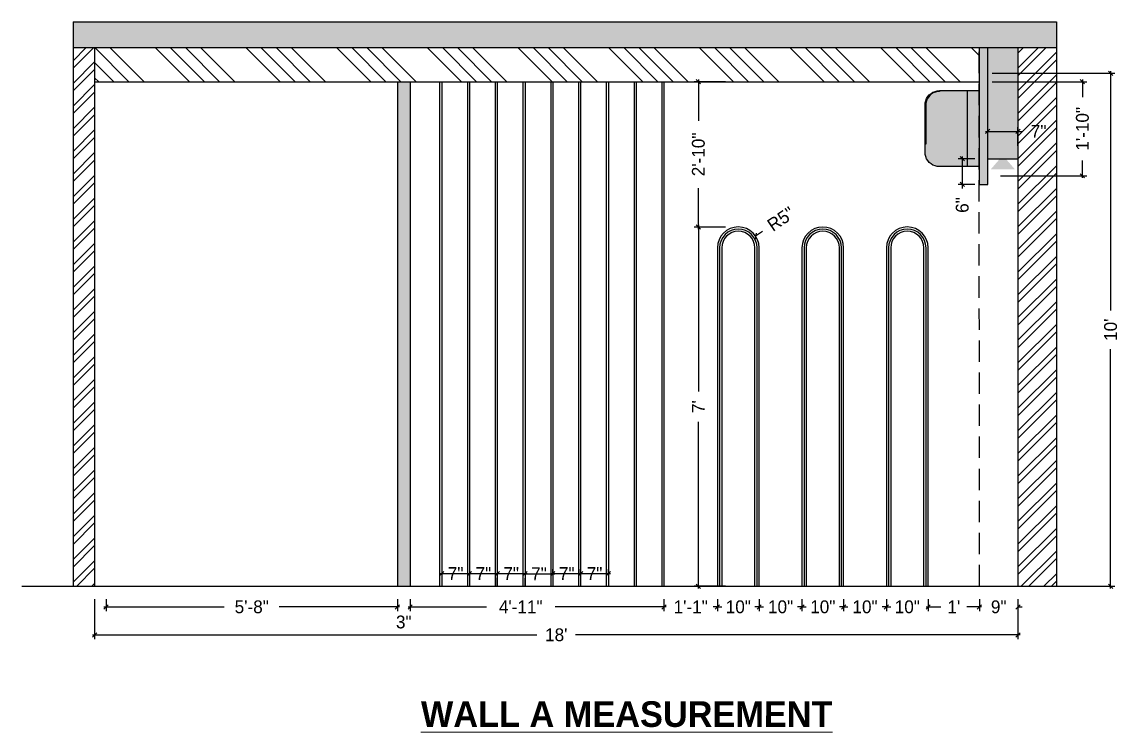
# Model space of a CAD drawing. Header units: inches. Extents: x 12792 to 19925, y -3298 to -817.
# Drawn here: x 16388.2 to 16644.9, y -1941.6 to -1775.5 of the extents above; entities that cross this region are included whole.
import ezdxf

# ---------------------------------------------------------------- set-up
doc = ezdxf.new("R2010")
doc.units = ezdxf.units.IN
doc.header["$MEASUREMENT"] = 0
doc.linetypes.add('DASHED', pattern=[0.75, 0.5, -0.25])
for name, color, linetype in [('.', 30, 'Continuous'), ('Edges', 7, 'Continuous'), ('IEL-HATCH-002', 7, 'Continuous')]:
    doc.layers.add(name, color=color, linetype=linetype)
doc.styles.add('HEMI', font='stylu.ttf')
doc.dimstyles.new('SMALL', dxfattribs={"dimtxt": 3, "dimasz": 1, "dimexe": 1, "dimexo": 3, "dimgap": 2, "dimtad": 0, "dimdec": 0, "dimzin": 0, "dimdsep": 46, "dimlunit": 4, "dimtxsty": 'HEMI', "dimblk": 'OBLIQUE', "dimcen": 0, "dimdle": 0.5, "dimclrd": 5, "dimclre": 5, "dimclrt": 5, "dimadec": 0, "dimazin": 0, "dimtfac": 1, "dimtdec": 0, "dimtofl": 0, "dimtmove": 0, "dimatfit": 3, "dimfxl": 6, "dimtolj": 1, "dimtzin": 0, "dimlwd": -1, "dimlwe": -1, "dimarcsym": 1})

# ---------------------------------------------------------------- blocks, each defined once
blk = doc.blocks.new('WERG')
at = {"layer": 'IEL-HATCH-002', "transparency": 33554687}
h = blk.add_hatch(color=256, dxfattribs=at)
h.dxf.hatch_style = 1
h.set_gradient(color1=(147, 149, 152), name='CYLINDER')
h.paths.add_polyline_path([(16448.54, -1791.58), (16438.72, -1791.58), (16438.72, -1791.84), (16437.94, -1791.91), (16437.19, -1792.09), (16436.47, -1792.38), (16435.8, -1792.79), (16435.21, -1793.3), (16434.71, -1793.89), (16434.3, -1794.55), (16434.01, -1795.27), (16433.82, -1796.02), (16433.76, -1796.8), (16433.76, -1810.72), (16433.5, -1810.72), (16433.5, -1813.57), (16433.57, -1814.39), (16433.76, -1815.18), (16434.07, -1815.94), (16434.5, -1816.63), (16435.03, -1817.26), (16435.65, -1817.79), (16436.35, -1818.22), (16437.11, -1818.53), (16437.9, -1818.72), (16438.72, -1818.78), (16448.54, -1818.78)])
h.paths.add_polyline_path([(16448.54, -1818.78), (16452.88, -1818.78), (16452.88, -1791.58), (16448.54, -1791.58)])
at = {"layer": 'Edges'}
for points in [[(16438.72, -1791.58), (16438.72, -1791.84), (16437.94, -1791.91), (16437.19, -1792.09), (16436.47, -1792.38), (16435.8, -1792.79), (16435.21, -1793.3), (16434.71, -1793.89), (16434.3, -1794.55), (16434.01, -1795.27), (16433.82, -1796.02), (16433.76, -1796.8), (16433.76, -1810.72), (16433.5, -1810.72)], [(16448.54, -1791.58), (16448.54, -1818.78), (16438.72, -1818.78), (16437.9, -1818.72), (16437.11, -1818.53), (16436.35, -1818.22), (16435.65, -1817.79), (16435.03, -1817.26), (16434.5, -1816.63), (16434.07, -1815.94), (16433.76, -1815.18), (16433.57, -1814.39), (16433.5, -1813.57), (16433.5, -1810.72), (16433.5, -1796.8), (16433.57, -1795.98), (16433.76, -1795.19), (16434.07, -1794.43)], [(16434.07, -1794.43), (16434.5, -1793.73), (16435.03, -1793.11), (16435.65, -1792.58), (16436.35, -1792.15), (16437.11, -1791.84), (16437.9, -1791.65), (16438.72, -1791.58), (16448.54, -1791.58), (16452.88, -1791.58), (16452.88, -1818.78), (16448.54, -1818.78)]]:
    blk.add_lwpolyline(points, dxfattribs=at)
blk = doc.blocks.new('_Oblique')
at = {"color": 0, "linetype": 'ByBlock', "lineweight": -2}
blk.add_line((-0.5, -0.5), (0.5, 0.5), dxfattribs=at)
blk = doc.blocks.new('*D230')
at = {"color": 5, "transparency": 16777216}
for p, q in [((16407.92, -1910.5), (16407.92, -1913.33)), ((16476.05, -1910.5), (16476.05, -1913.33)), ((16407.42, -1912.33), (16435.56, -1912.33)), ((16476.55, -1912.33), (16448.42, -1912.33))]:
    blk.add_line(p, q, dxfattribs=at)
at = {"layer": 'Defpoints', "color": 0, "transparency": 16777216}
for p in [(16407.92, -1907.5), (16476.05, -1907.5), (16476.05, -1912.33)]:
    blk.add_point(p, dxfattribs=at)
at = {"color": 5, "transparency": 16777216, "rotation": 180}
blk.add_blockref('_Oblique', (16407.92, -1912.33), dxfattribs=at)
at = {"color": 5, "transparency": 16777216}
blk.add_blockref('_Oblique', (16476.05, -1912.33), dxfattribs=at)
at = {"color": 5, "transparency": 16777216, "insert": (16441.99, -1912.33), "char_height": 3, "attachment_point": 5, "style": 'HEMI'}
blk.add_mtext('\\A1;5\'-8"', dxfattribs=at)
blk = doc.blocks.new('*D231')
at = {"color": 5, "transparency": 16777216}
for p, q in [((16476.05, -1910.5), (16476.05, -1913.33)), ((16479.05, -1910.5), (16479.05, -1913.33)), ((16476.05, -1912.33), (16475.05, -1912.33)), ((16479.05, -1912.33), (16480.05, -1912.33))]:
    blk.add_line(p, q, dxfattribs=at)
at = {"layer": 'Defpoints', "color": 0, "transparency": 16777216}
for p in [(16476.05, -1907.5), (16479.05, -1907.5), (16479.05, -1912.33)]:
    blk.add_point(p, dxfattribs=at)
at = {"color": 5, "transparency": 16777216}
blk.add_blockref('_Oblique', (16476.05, -1912.33), dxfattribs=at)
at = {"color": 5, "transparency": 16777216, "rotation": 180}
blk.add_blockref('_Oblique', (16479.05, -1912.33), dxfattribs=at)
at = {"color": 5, "transparency": 16777216, "insert": (16477.55, -1915.88), "char_height": 3, "attachment_point": 5, "style": 'HEMI'}
blk.add_mtext('\\A1;3"', dxfattribs=at)
blk = doc.blocks.new('*D232')
at = {"color": 5, "transparency": 16777216}
for p, q in [((16479.05, -1910.5), (16479.05, -1913.33)), ((16538.43, -1910.5), (16538.43, -1913.33)), ((16478.55, -1912.33), (16496.89, -1912.33)), ((16538.93, -1912.33), (16512.95, -1912.33))]:
    blk.add_line(p, q, dxfattribs=at)
at = {"layer": 'Defpoints', "color": 0, "transparency": 16777216}
for p in [(16479.05, -1907.5), (16538.43, -1907.5), (16538.43, -1912.33)]:
    blk.add_point(p, dxfattribs=at)
at = {"color": 5, "transparency": 16777216, "rotation": 180}
blk.add_blockref('_Oblique', (16479.05, -1912.33), dxfattribs=at)
at = {"color": 5, "transparency": 16777216}
blk.add_blockref('_Oblique', (16538.43, -1912.33), dxfattribs=at)
at = {"color": 5, "transparency": 16777216, "insert": (16504.92, -1912.33), "char_height": 3, "attachment_point": 5, "style": 'HEMI'}
blk.add_mtext('\\A1;4\'-11"', dxfattribs=at)
blk = doc.blocks.new('*D233')
at = {"color": 5, "transparency": 16777216}
for p, q in [((16486.43, -1902.71), (16486.43, -1905.54)), ((16492.93, -1902.71), (16492.93, -1905.54)), ((16485.93, -1904.54), (16493.43, -1904.54))]:
    blk.add_line(p, q, dxfattribs=at)
at = {"layer": 'Defpoints', "color": 0, "transparency": 16777216}
for p in [(16486.43, -1899.71), (16492.93, -1899.71), (16492.93, -1904.54)]:
    blk.add_point(p, dxfattribs=at)
at = {"color": 5, "transparency": 16777216, "rotation": 180}
blk.add_blockref('_Oblique', (16486.43, -1904.54), dxfattribs=at)
at = {"color": 5, "transparency": 16777216}
blk.add_blockref('_Oblique', (16492.93, -1904.54), dxfattribs=at)
at = {"color": 5, "transparency": 16777216, "insert": (16489.68, -1904.54), "char_height": 3, "attachment_point": 5, "style": 'HEMI'}
blk.add_mtext('\\A1;7"', dxfattribs=at)
blk = doc.blocks.new('*D234')
at = {"color": 5, "transparency": 16777216}
for p, q in [((16492.93, -1902.71), (16492.93, -1905.54)), ((16499.43, -1902.71), (16499.43, -1905.54)), ((16492.43, -1904.54), (16499.93, -1904.54))]:
    blk.add_line(p, q, dxfattribs=at)
at = {"layer": 'Defpoints', "color": 0, "transparency": 16777216}
for p in [(16492.93, -1899.71), (16499.43, -1899.71), (16499.43, -1904.54)]:
    blk.add_point(p, dxfattribs=at)
at = {"color": 5, "transparency": 16777216, "rotation": 180}
blk.add_blockref('_Oblique', (16492.93, -1904.54), dxfattribs=at)
at = {"color": 5, "transparency": 16777216}
blk.add_blockref('_Oblique', (16499.43, -1904.54), dxfattribs=at)
at = {"color": 5, "transparency": 16777216, "insert": (16496.18, -1904.54), "char_height": 3, "attachment_point": 5, "style": 'HEMI'}
blk.add_mtext('\\A1;7"', dxfattribs=at)
blk = doc.blocks.new('*D235')
at = {"color": 5, "transparency": 16777216}
for p, q in [((16538.43, -1910.5), (16538.43, -1913.33)), ((16550.93, -1910.5), (16550.93, -1913.33)), ((16538.43, -1912.33), (16537.43, -1912.33)), ((16550.93, -1912.33), (16551.93, -1912.33))]:
    blk.add_line(p, q, dxfattribs=at)
at = {"layer": 'Defpoints', "color": 0, "transparency": 16777216}
for p in [(16538.43, -1907.5), (16550.93, -1907.5), (16550.93, -1912.33)]:
    blk.add_point(p, dxfattribs=at)
at = {"color": 5, "transparency": 16777216}
blk.add_blockref('_Oblique', (16538.43, -1912.33), dxfattribs=at)
at = {"color": 5, "transparency": 16777216, "rotation": 180}
blk.add_blockref('_Oblique', (16550.93, -1912.33), dxfattribs=at)
at = {"color": 5, "transparency": 16777216, "insert": (16544.68, -1912.33), "char_height": 3, "attachment_point": 5, "style": 'HEMI'}
blk.add_mtext('\\A1;1\'-1"', dxfattribs=at)
blk = doc.blocks.new('*D236')
at = {"color": 5, "transparency": 16777216}
for p, q in [((16550.93, -1910.5), (16550.93, -1913.33)), ((16560.7, -1910.5), (16560.7, -1913.33)), ((16550.93, -1912.33), (16549.93, -1912.33)), ((16560.7, -1912.33), (16561.7, -1912.33))]:
    blk.add_line(p, q, dxfattribs=at)
at = {"layer": 'Defpoints', "color": 0, "transparency": 16777216}
for p in [(16550.93, -1907.5), (16560.7, -1907.5), (16560.7, -1912.33)]:
    blk.add_point(p, dxfattribs=at)
at = {"color": 5, "transparency": 16777216}
blk.add_blockref('_Oblique', (16550.93, -1912.33), dxfattribs=at)
at = {"color": 5, "transparency": 16777216, "rotation": 180}
blk.add_blockref('_Oblique', (16560.7, -1912.33), dxfattribs=at)
at = {"color": 5, "transparency": 16777216, "insert": (16555.82, -1912.33), "char_height": 3, "attachment_point": 5, "style": 'HEMI'}
blk.add_mtext('\\A1;10"', dxfattribs=at)
blk = doc.blocks.new('*D237')
at = {"color": 5, "transparency": 16777216}
for p, q in [((16560.7, -1910.5), (16560.7, -1913.33)), ((16570.7, -1910.5), (16570.7, -1913.33)), ((16560.7, -1912.33), (16559.7, -1912.33)), ((16570.7, -1912.33), (16571.7, -1912.33))]:
    blk.add_line(p, q, dxfattribs=at)
at = {"layer": 'Defpoints', "color": 0, "transparency": 16777216}
for p in [(16560.7, -1907.5), (16570.7, -1907.5), (16570.7, -1912.33)]:
    blk.add_point(p, dxfattribs=at)
at = {"color": 5, "transparency": 16777216}
blk.add_blockref('_Oblique', (16560.7, -1912.33), dxfattribs=at)
at = {"color": 5, "transparency": 16777216, "rotation": 180}
blk.add_blockref('_Oblique', (16570.7, -1912.33), dxfattribs=at)
at = {"color": 5, "transparency": 16777216, "insert": (16565.7, -1912.33), "char_height": 3, "attachment_point": 5, "style": 'HEMI'}
blk.add_mtext('\\A1;10"', dxfattribs=at)
blk = doc.blocks.new('*D238')
at = {"color": 5, "transparency": 16777216}
for p, q in [((16570.7, -1910.5), (16570.7, -1913.33)), ((16580.46, -1910.5), (16580.46, -1913.33)), ((16570.7, -1912.33), (16569.7, -1912.33)), ((16580.46, -1912.33), (16581.46, -1912.33))]:
    blk.add_line(p, q, dxfattribs=at)
at = {"layer": 'Defpoints', "color": 0, "transparency": 16777216}
for p in [(16570.7, -1907.5), (16580.46, -1907.5), (16580.46, -1912.33)]:
    blk.add_point(p, dxfattribs=at)
at = {"color": 5, "transparency": 16777216}
blk.add_blockref('_Oblique', (16570.7, -1912.33), dxfattribs=at)
at = {"color": 5, "transparency": 16777216, "rotation": 180}
blk.add_blockref('_Oblique', (16580.46, -1912.33), dxfattribs=at)
at = {"color": 5, "transparency": 16777216, "insert": (16575.58, -1912.33), "char_height": 3, "attachment_point": 5, "style": 'HEMI'}
blk.add_mtext('\\A1;10"', dxfattribs=at)
blk = doc.blocks.new('*D239')
at = {"color": 5, "transparency": 16777216}
for p, q in [((16580.46, -1910.5), (16580.46, -1913.33)), ((16590.46, -1910.5), (16590.46, -1913.33)), ((16580.46, -1912.33), (16579.46, -1912.33)), ((16590.46, -1912.33), (16591.46, -1912.33))]:
    blk.add_line(p, q, dxfattribs=at)
at = {"layer": 'Defpoints', "color": 0, "transparency": 16777216}
for p in [(16580.46, -1907.5), (16590.46, -1907.5), (16590.46, -1912.33)]:
    blk.add_point(p, dxfattribs=at)
at = {"color": 5, "transparency": 16777216}
blk.add_blockref('_Oblique', (16580.46, -1912.33), dxfattribs=at)
at = {"color": 5, "transparency": 16777216, "rotation": 180}
blk.add_blockref('_Oblique', (16590.46, -1912.33), dxfattribs=at)
at = {"color": 5, "transparency": 16777216, "insert": (16585.46, -1912.33), "char_height": 3, "attachment_point": 5, "style": 'HEMI'}
blk.add_mtext('\\A1;10"', dxfattribs=at)
blk = doc.blocks.new('*D240')
at = {"color": 5, "transparency": 16777216}
for p, q in [((16590.46, -1910.5), (16590.46, -1913.33)), ((16600.23, -1910.5), (16600.23, -1913.33)), ((16590.46, -1912.33), (16589.46, -1912.33)), ((16600.23, -1912.33), (16601.23, -1912.33))]:
    blk.add_line(p, q, dxfattribs=at)
at = {"layer": 'Defpoints', "color": 0, "transparency": 16777216}
for p in [(16590.46, -1907.5), (16600.23, -1907.5), (16600.23, -1912.33)]:
    blk.add_point(p, dxfattribs=at)
at = {"color": 5, "transparency": 16777216}
blk.add_blockref('_Oblique', (16590.46, -1912.33), dxfattribs=at)
at = {"color": 5, "transparency": 16777216, "rotation": 180}
blk.add_blockref('_Oblique', (16600.23, -1912.33), dxfattribs=at)
at = {"color": 5, "transparency": 16777216, "insert": (16595.35, -1912.33), "char_height": 3, "attachment_point": 5, "style": 'HEMI'}
blk.add_mtext('\\A1;10"', dxfattribs=at)
blk = doc.blocks.new('*D241')
at = {"color": 5, "transparency": 16777216}
for p, q in [((16600.23, -1910.5), (16600.23, -1913.33)), ((16612.23, -1910.5), (16612.23, -1913.33)), ((16599.73, -1912.33), (16603.19, -1912.33)), ((16612.73, -1912.33), (16609.27, -1912.33))]:
    blk.add_line(p, q, dxfattribs=at)
at = {"layer": 'Defpoints', "color": 0, "transparency": 16777216}
for p in [(16600.23, -1907.5), (16612.23, -1907.5), (16612.23, -1912.33)]:
    blk.add_point(p, dxfattribs=at)
at = {"color": 5, "transparency": 16777216, "rotation": 180}
blk.add_blockref('_Oblique', (16600.23, -1912.33), dxfattribs=at)
at = {"color": 5, "transparency": 16777216}
blk.add_blockref('_Oblique', (16612.23, -1912.33), dxfattribs=at)
at = {"color": 5, "transparency": 16777216, "insert": (16606.23, -1912.33), "char_height": 3, "attachment_point": 5, "style": 'HEMI'}
blk.add_mtext("\\A1;1'", dxfattribs=at)
blk = doc.blocks.new('*D242')
at = {"color": 5, "transparency": 16777216}
for p, q in [((16612.23, -1910.5), (16612.23, -1913.33)), ((16621.23, -1910.5), (16621.23, -1913.33)), ((16612.23, -1912.33), (16611.23, -1912.33)), ((16621.23, -1912.33), (16622.23, -1912.33))]:
    blk.add_line(p, q, dxfattribs=at)
at = {"layer": 'Defpoints', "color": 0, "transparency": 16777216}
for p in [(16612.23, -1907.5), (16621.23, -1907.5), (16621.23, -1912.33)]:
    blk.add_point(p, dxfattribs=at)
at = {"color": 5, "transparency": 16777216}
blk.add_blockref('_Oblique', (16612.23, -1912.33), dxfattribs=at)
at = {"color": 5, "transparency": 16777216, "rotation": 180}
blk.add_blockref('_Oblique', (16621.23, -1912.33), dxfattribs=at)
at = {"color": 5, "transparency": 16777216, "insert": (16616.73, -1912.33), "char_height": 3, "attachment_point": 5, "style": 'HEMI'}
blk.add_mtext('\\A1;9"', dxfattribs=at)
blk = doc.blocks.new('*D243')
at = {"color": 5, "transparency": 16777216}
for p, q in [((16552.82, -1823.47), (16545.48, -1823.47)), ((16546.48, -1822.97), (16546.48, -1861.94)), ((16546.48, -1908), (16546.48, -1869.04)), ((16552.82, -1907.5), (16545.48, -1907.5))]:
    blk.add_line(p, q, dxfattribs=at)
at = {"layer": 'Defpoints', "color": 0, "transparency": 16777216}
for p in [(16555.82, -1823.47), (16546.48, -1907.5), (16555.82, -1907.5)]:
    blk.add_point(p, dxfattribs=at)
at = {"color": 5, "transparency": 16777216}
for p, rotation in [((16546.48, -1823.47), 90), ((16546.48, -1907.5), 270)]:
    blk.add_blockref('_Oblique', p, dxfattribs=dict(at, rotation=rotation))
at = {"color": 5, "transparency": 16777216, "insert": (16546.48, -1865.49), "char_height": 3, "attachment_point": 5, "rotation": 90, "style": 'HEMI'}
blk.add_mtext("\\A1;7'", dxfattribs=at)
blk = doc.blocks.new('*D244')
at = {"color": 5, "transparency": 16777216}
blk.add_line((16561.51, -1824.49), (16559.86, -1825.61), dxfattribs=at)
at = {"layer": 'Defpoints', "color": 0, "transparency": 16777216}
for p in [(16559.86, -1825.61), (16555.82, -1828.35)]:
    blk.add_point(p, dxfattribs=at)
at = {"color": 5, "transparency": 16777216, "rotation": 214.1381138636092}
blk.add_blockref('_Oblique', (16559.86, -1825.61), dxfattribs=at)
at = {"color": 5, "transparency": 16777216, "insert": (16565.79, -1821.59), "char_height": 3, "attachment_point": 5, "rotation": 34.1381, "style": 'HEMI'}
blk.add_mtext('\\A1;R5"', dxfattribs=at)
blk = doc.blocks.new('*D245')
at = {"color": 5, "transparency": 16777216}
for p, q in [((16552.82, -1789.5), (16545.48, -1789.5)), ((16546.48, -1789), (16546.48, -1798.6)), ((16546.48, -1823.97), (16546.48, -1814.37)), ((16552.82, -1823.47), (16545.48, -1823.47))]:
    blk.add_line(p, q, dxfattribs=at)
at = {"layer": 'Defpoints', "color": 0, "transparency": 16777216}
for p in [(16546.48, -1789.5), (16555.82, -1789.5), (16555.82, -1823.47)]:
    blk.add_point(p, dxfattribs=at)
at = {"color": 5, "transparency": 16777216}
for p, rotation in [((16546.48, -1789.5), 90), ((16546.48, -1823.47), 270)]:
    blk.add_blockref('_Oblique', p, dxfattribs=dict(at, rotation=rotation))
at = {"color": 5, "transparency": 16777216, "insert": (16546.48, -1806.49), "char_height": 3, "attachment_point": 5, "rotation": 90, "style": 'HEMI'}
blk.add_mtext('\\A1;2\'-10"', dxfattribs=at)
blk = doc.blocks.new('*D246')
at = {"color": 5, "transparency": 16777216}
for p, q in [((16615.17, -1789.5), (16637.32, -1789.5)), ((16636.32, -1789), (16636.32, -1793.06)), ((16636.32, -1812), (16636.32, -1807.95)), ((16617.17, -1811.5), (16637.32, -1811.5))]:
    blk.add_line(p, q, dxfattribs=at)
at = {"layer": 'Defpoints', "color": 0, "transparency": 16777216}
for p in [(16612.17, -1789.5), (16614.17, -1811.5), (16636.32, -1811.5)]:
    blk.add_point(p, dxfattribs=at)
at = {"color": 5, "transparency": 16777216}
for p, rotation in [((16636.32, -1789.5), 90), ((16636.32, -1811.5), 270)]:
    blk.add_blockref('_Oblique', p, dxfattribs=dict(at, rotation=rotation))
at = {"color": 5, "transparency": 16777216, "insert": (16636.32, -1800.5), "char_height": 3, "attachment_point": 5, "rotation": 90, "style": 'HEMI'}
blk.add_mtext('\\A1;1\'-10"', dxfattribs=at)
blk = doc.blocks.new('*D247')
at = {"color": 5, "transparency": 16777216}
for p, q in [((16613.67, -1801.09), (16621.23, -1801.09)), ((16614.17, -1804.5), (16614.17, -1800.09)), ((16621.23, -1804.5), (16621.23, -1800.09)), ((16621.23, -1801.09), (16622.23, -1801.09))]:
    blk.add_line(p, q, dxfattribs=at)
at = {"layer": 'Defpoints', "color": 0, "transparency": 16777216}
for p in [(16621.23, -1801.09), (16614.17, -1807.5), (16621.23, -1807.5)]:
    blk.add_point(p, dxfattribs=at)
at = {"color": 5, "transparency": 16777216, "rotation": 180}
blk.add_blockref('_Oblique', (16614.17, -1801.09), dxfattribs=at)
at = {"color": 5, "transparency": 16777216}
blk.add_blockref('_Oblique', (16621.23, -1801.09), dxfattribs=at)
at = {"color": 5, "transparency": 16777216, "insert": (16626.07, -1801.09), "char_height": 3, "attachment_point": 5, "style": 'HEMI'}
blk.add_mtext('\\A1;7"', dxfattribs=at)
blk = doc.blocks.new('*D248')
at = {"color": 5, "transparency": 16777216}
for p, q in [((16611.17, -1807.5), (16607.21, -1807.5)), ((16608.21, -1807), (16608.21, -1813.5)), ((16611.17, -1813.5), (16607.21, -1813.5)), ((16608.21, -1813.5), (16608.21, -1814.5))]:
    blk.add_line(p, q, dxfattribs=at)
at = {"layer": 'Defpoints', "color": 0, "transparency": 16777216}
for p in [(16614.17, -1807.5), (16608.21, -1813.5), (16614.17, -1813.5)]:
    blk.add_point(p, dxfattribs=at)
at = {"color": 5, "transparency": 16777216}
for p, rotation in [((16608.21, -1807.5), 90), ((16608.21, -1813.5), 270)]:
    blk.add_blockref('_Oblique', p, dxfattribs=dict(at, rotation=rotation))
at = {"color": 5, "transparency": 16777216, "insert": (16608.21, -1818.33), "char_height": 3, "attachment_point": 5, "rotation": 90, "style": 'HEMI'}
blk.add_mtext('\\A1;6"', dxfattribs=at)
blk = doc.blocks.new('*D249')
at = {"color": 5, "transparency": 16777216}
for p, q in [((16505.93, -1901.59), (16505.93, -1903.54)), ((16498.93, -1904.54), (16506.43, -1904.54)), ((16499.43, -1907.54), (16499.43, -1905.54))]:
    blk.add_line(p, q, dxfattribs=at)
at = {"layer": 'Defpoints', "color": 0, "transparency": 16777216}
for p in [(16499.43, -1904.54), (16505.93, -1904.54), (16505.93, -1904.59)]:
    blk.add_point(p, dxfattribs=at)
at = {"color": 5, "transparency": 16777216, "rotation": 180}
blk.add_blockref('_Oblique', (16499.43, -1904.54), dxfattribs=at)
at = {"color": 5, "transparency": 16777216}
blk.add_blockref('_Oblique', (16505.93, -1904.54), dxfattribs=at)
at = {"color": 5, "transparency": 16777216, "insert": (16502.68, -1904.54), "char_height": 3, "attachment_point": 5, "style": 'HEMI'}
blk.add_mtext('\\A1;7"', dxfattribs=at)
blk = doc.blocks.new('*D250')
at = {"color": 5, "transparency": 16777216}
for p, q in [((16512.43, -1904.5), (16512.43, -1903.59)), ((16505.43, -1904.59), (16512.93, -1904.59)), ((16505.93, -1907.59), (16505.93, -1905.59))]:
    blk.add_line(p, q, dxfattribs=at)
at = {"layer": 'Defpoints', "color": 0, "transparency": 16777216}
for p in [(16505.93, -1904.59), (16512.43, -1904.59), (16512.43, -1907.5)]:
    blk.add_point(p, dxfattribs=at)
at = {"color": 5, "transparency": 16777216, "rotation": 180}
blk.add_blockref('_Oblique', (16505.93, -1904.59), dxfattribs=at)
at = {"color": 5, "transparency": 16777216}
blk.add_blockref('_Oblique', (16512.43, -1904.59), dxfattribs=at)
at = {"color": 5, "transparency": 16777216, "insert": (16509.18, -1904.59), "char_height": 3, "attachment_point": 5, "style": 'HEMI'}
blk.add_mtext('\\A1;7"', dxfattribs=at)
blk = doc.blocks.new('*D251')
at = {"color": 5, "transparency": 16777216}
for p, q in [((16512.43, -1904.5), (16512.43, -1903.54)), ((16518.93, -1904.5), (16518.93, -1903.54)), ((16511.93, -1904.54), (16519.43, -1904.54))]:
    blk.add_line(p, q, dxfattribs=at)
at = {"layer": 'Defpoints', "color": 0, "transparency": 16777216}
for p in [(16518.93, -1904.54), (16512.43, -1907.5), (16518.93, -1907.5)]:
    blk.add_point(p, dxfattribs=at)
at = {"color": 5, "transparency": 16777216, "rotation": 180}
blk.add_blockref('_Oblique', (16512.43, -1904.54), dxfattribs=at)
at = {"color": 5, "transparency": 16777216}
blk.add_blockref('_Oblique', (16518.93, -1904.54), dxfattribs=at)
at = {"color": 5, "transparency": 16777216, "insert": (16515.68, -1904.54), "char_height": 3, "attachment_point": 5, "style": 'HEMI'}
blk.add_mtext('\\A1;7"', dxfattribs=at)
blk = doc.blocks.new('*D252')
at = {"color": 5, "transparency": 16777216}
for p, q in [((16518.93, -1904.5), (16518.93, -1903.54)), ((16525.43, -1904.5), (16525.43, -1903.54)), ((16518.43, -1904.54), (16525.93, -1904.54))]:
    blk.add_line(p, q, dxfattribs=at)
at = {"layer": 'Defpoints', "color": 0, "transparency": 16777216}
for p in [(16525.43, -1904.54), (16518.93, -1907.5), (16525.43, -1907.5)]:
    blk.add_point(p, dxfattribs=at)
at = {"color": 5, "transparency": 16777216, "rotation": 180}
blk.add_blockref('_Oblique', (16518.93, -1904.54), dxfattribs=at)
at = {"color": 5, "transparency": 16777216}
blk.add_blockref('_Oblique', (16525.43, -1904.54), dxfattribs=at)
at = {"color": 5, "transparency": 16777216, "insert": (16522.18, -1904.54), "char_height": 3, "attachment_point": 5, "style": 'HEMI'}
blk.add_mtext('\\A1;7"', dxfattribs=at)
blk = doc.blocks.new('*D253')
at = {"color": 5, "transparency": 16777216}
for p, q in [((16405.23, -1910.5), (16405.23, -1919.88)), ((16621.23, -1910.5), (16621.23, -1919.88)), ((16404.73, -1918.88), (16508.7, -1918.88)), ((16621.73, -1918.88), (16517.76, -1918.88))]:
    blk.add_line(p, q, dxfattribs=at)
at = {"layer": 'Defpoints', "color": 0, "transparency": 16777216}
for p in [(16405.23, -1907.5), (16621.23, -1907.5), (16621.23, -1918.88)]:
    blk.add_point(p, dxfattribs=at)
at = {"color": 5, "transparency": 16777216, "rotation": 180}
blk.add_blockref('_Oblique', (16405.23, -1918.88), dxfattribs=at)
at = {"color": 5, "transparency": 16777216}
blk.add_blockref('_Oblique', (16621.23, -1918.88), dxfattribs=at)
at = {"color": 5, "transparency": 16777216, "insert": (16513.23, -1918.88), "char_height": 3, "attachment_point": 5, "style": 'HEMI'}
blk.add_mtext("\\A1;18'", dxfattribs=at)
blk = doc.blocks.new('*D254')
at = {"color": 5, "transparency": 16777216}
for p, q in [((16615.17, -1787.5), (16643.92, -1787.5)), ((16642.92, -1787), (16642.92, -1842.97)), ((16642.92, -1908), (16642.92, -1852.03)), ((16624.23, -1907.5), (16643.92, -1907.5))]:
    blk.add_line(p, q, dxfattribs=at)
at = {"layer": 'Defpoints', "color": 0, "transparency": 16777216}
for p in [(16612.17, -1787.5), (16642.92, -1787.5), (16621.23, -1907.5)]:
    blk.add_point(p, dxfattribs=at)
at = {"color": 5, "transparency": 16777216}
for p, rotation in [((16642.92, -1787.5), 90), ((16642.92, -1907.5), 270)]:
    blk.add_blockref('_Oblique', p, dxfattribs=dict(at, rotation=rotation))
at = {"color": 5, "transparency": 16777216, "insert": (16642.92, -1847.5), "char_height": 3, "attachment_point": 5, "rotation": 90, "style": 'HEMI'}
blk.add_mtext("\\A1;10'", dxfattribs=at)

msp = doc.modelspace()

# ---------------------------------------------------------------- hatches: boundary and pattern name
at = {"layer": '.', "true_color": 0xf27172}
h = msp.add_hatch(dxfattribs=at)
h.set_pattern_fill('ANSI32', color=11, scale=10)
h.set_pattern_definition([(45, (755.9937, -161.252), (-2.6516504, 2.6516504), []), (45, (757.7615, -161.252), (-2.6516504, 2.6516504), [])])
h.paths.add_polyline_path([(16405.23, -1781.5), (16400.23, -1781.5), (16400.23, -1907.5), (16405.23, -1907.5)])
h.paths.add_polyline_path([(16630.23, -1781.5), (16621.23, -1781.5), (16621.23, -1907.5), (16630.23, -1907.5)])
at = {"layer": '.', "true_color": 0xafd9aa}
h = msp.add_hatch(dxfattribs=at)
h.set_pattern_fill('ANSI34', color=9, scale=20, angle=90)
h.set_pattern_definition([(135, (755.994, -161.252), (-10.606602, -10.606602), []), (135, (755.994, -157.716), (-10.606602, -10.606602), []), (135, (755.994, -154.181), (-10.606602, -10.606602), []), (135, (755.994, -150.645), (-10.606602, -10.606602), [])])
h.paths.add_polyline_path([(16612.14, -1781.5), (16405.23, -1781.5), (16405.24, -1789.5), (16612.15, -1789.5)])
at = {"layer": '.', "true_color": 0x977653}
h = msp.add_hatch(color=35, dxfattribs=at)
h.dxf.hatch_style = 1
h.paths.add_polyline_path([(16479.05, -1789.5), (16476.05, -1789.5), (16476.05, -1907.5), (16479.05, -1907.5)])
at = {"layer": '.'}
h = msp.add_hatch(color=256, dxfattribs=at)
h.dxf.hatch_style = 1
h.set_gradient(color1=(255, 255, 255), color2=(255, 255, 0), name='INVCURVED')
h.paths.add_polyline_path([(16618.37, -1807.5), (16617.03, -1807.5), (16614.85, -1810), (16620.54, -1810)])
at = {"layer": 'IEL-HATCH-002', "true_color": 0x636466, "transparency": 33554687}
h = msp.add_hatch(dxfattribs=at)
h.set_pattern_fill('AR-CONC', color=251)
h.set_pattern_definition([(50, (755.994, -161.252), (7.1726018, -0.6275213), [0.75, -8.25]), (355, (755.994, -161.252), (-1.3875133, 7.5219213), [0.6, -6.6]), (100.451444, (756.5914, -161.304), (5.7850885, 6.8944), [0.637402, -7.011421]), (46.1842, (755.994, -159.252), (10.6724133, -1.655193), [1.125, -12.375]), (96.635635, (756.883, -159.39), (9.3466195, 9.741186), [0.9561034, -10.5171376]), (351.184164, (755.994, -159.252), (9.3466195, 9.741186), [0.9, -9.9]), (21, (756.994, -159.752), (5.9690705, -4.026189), [0.75, -8.25]), (326, (756.994, -159.752), (2.4331533, 7.2515005), [0.6, -6.6]), (71.451445, (757.491, -160.0875), (8.4022238, 3.2253115), [0.637402, -7.011421]), (37.5, (755.9937, -161.252), (0.12159855, 3.32893854), [0, -6.52, 0, -6.7, 0, -6.625]), (7.5, (755.9937, -161.252), (2.6306954, 3.9441171), [0, -3.82, 0, -6.37, 0, -2.525]), (327.5, (753.7637, -161.252), (5.33822436, -0.2255487), [0, -2.5, 0, -7.8, 0, -10.35]), (317.5, (752.7637, -161.252), (5.8318617, 1.0010498), [0, -3.25, 0, -5.18, 0, -7.35])])
h.paths.add_polyline_path([(16630.23, -1775.5), (16400.23, -1775.5), (16400.23, -1781.5), (16630.23, -1781.5)])
at = {"layer": 'IEL-HATCH-002', "true_color": 0xa39180, "transparency": 33554687}
h = msp.add_hatch(color=252, dxfattribs=at)
h.dxf.hatch_style = 1
h.paths.add_polyline_path([(16614.17, -1781.5), (16612.17, -1781.5), (16612.18, -1813.5), (16614.17, -1813.5)])
h = msp.add_hatch(color=252, dxfattribs=at)
h.dxf.hatch_style = 1
h.paths.add_polyline_path([(16621.23, -1781.5), (16614.17, -1781.5), (16614.17, -1807.5), (16621.23, -1807.5)])

# ---------------------------------------------------------------- linework, layer by layer
for p, q in [((16400.23, -1775.5), (16630.23, -1775.5)), ((16400.23, -1775.5), (16400.23, -1907.5)), ((16630.23, -1775.5), (16630.23, -1907.5)), ((16400.23, -1781.5), (16630.23, -1781.5)), ((16405.23, -1781.5), (16405.23, -1907.5)), ((16612.17, -1781.5), (16612.17, -1813.5)), ((16614.17, -1813.5), (16614.17, -1781.5)), ((16621.23, -1781.5), (16621.23, -1907.5)), ((16405.23, -1789.5), (16612.17, -1789.5)), ((16476.05, -1789.5), (16476.05, -1907.5)), ((16479.05, -1789.5), (16479.05, -1907.5)), ((16614.17, -1807.5), (16621.23, -1807.5)), ((16612.17, -1813.5), (16614.17, -1813.5)), ((16388.23, -1907.5), (16642.23, -1907.5))]:
    msp.add_line(p, q)
at = {"linetype": 'DASHED', "ltscale": 10}
msp.add_line((16612.23, -1907.5), (16612.17, -1781.5), dxfattribs=at)
at = {"color": 252, "true_color": 0x939598}
for p, q in [((16485.93, -1789.5), (16485.93, -1907.5)), ((16486.43, -1789.5), (16486.43, -1907.5)), ((16492.43, -1789.5), (16492.43, -1907.5)), ((16492.93, -1789.5), (16492.93, -1907.5)), ((16498.93, -1789.5), (16498.93, -1907.5)), ((16499.43, -1789.5), (16499.43, -1907.5)), ((16505.43, -1789.5), (16505.43, -1907.5)), ((16505.93, -1789.5), (16505.93, -1907.5)), ((16511.93, -1789.5), (16511.93, -1907.5)), ((16512.43, -1789.5), (16512.43, -1907.5)), ((16518.43, -1789.5), (16518.43, -1907.5)), ((16518.93, -1789.5), (16518.93, -1907.5)), ((16524.93, -1789.5), (16524.93, -1907.5)), ((16525.43, -1789.5), (16525.43, -1907.5)), ((16531.43, -1789.5), (16531.43, -1907.5)), ((16531.93, -1789.5), (16531.93, -1907.5)), ((16537.93, -1789.5), (16537.93, -1907.5)), ((16538.43, -1789.5), (16538.43, -1907.5))]:
    msp.add_line(p, q, dxfattribs=at)
for points in [[(16560.7, -1907.5), (16560.7, -1828.35, 1), (16550.93, -1828.35), (16550.93, -1907.5)], [(16580.46, -1907.5), (16580.46, -1828.35, 1), (16570.7, -1828.35), (16570.7, -1907.5)], [(16600.23, -1907.5), (16600.23, -1828.35, 1), (16590.46, -1828.35), (16590.46, -1907.5)]]:
    msp.add_lwpolyline(points, format="xyb")
at = {"color": 2, "true_color": 0xf1eb1f}
for points in [[(16560.2, -1907.5), (16560.2, -1828.35, 1), (16551.43, -1828.35), (16551.43, -1907.5)], [(16559.7, -1907.5), (16559.7, -1828.35, 1), (16551.93, -1828.35), (16551.93, -1907.5)], [(16579.96, -1907.5), (16579.96, -1828.35, 1), (16571.2, -1828.35), (16571.2, -1907.5)], [(16579.46, -1907.5), (16579.46, -1828.35, 1), (16571.7, -1828.35), (16571.7, -1907.5)], [(16599.73, -1907.5), (16599.73, -1828.35, 1), (16590.96, -1828.35), (16590.96, -1907.5)], [(16599.23, -1907.5), (16599.23, -1828.35, 1), (16591.46, -1828.35), (16591.46, -1907.5)]]:
    msp.add_lwpolyline(points, format="xyb", dxfattribs=at)

# ---------------------------------------------------------------- block references
at = {"xscale": 0.6540392272438128, "yscale": 0.6540392272438128, "zscale": 0.6540392272438128}
msp.add_blockref('WERG', (5851.34, -619.8), dxfattribs=at)

# ---------------------------------------------------------------- texts
at = {"color": 240, "lineweight": 5, "true_color": 0xe90039, "insert": (16481.57, -1934.4), "char_height": 6, "width": 106.8964, "attachment_point": 1, "rotation": 359.9906, "style": 'HEMI'}
msp.add_mtext('{\\fStylus BT|b1|i0|c0|p34;\\LWALL A MEASUREMENT}', dxfattribs=at)

# ---------------------------------------------------------------- dimensions: what is measured, and where the dimension line sits
for base, p1, p2, picture, middle in [((16642.92, -1787.5), (16621.23, -1907.5), (16612.17, -1787.5), '*D254', (16642.92, -1847.5)), ((16546.48, -1789.5), (16555.82, -1823.47), (16555.82, -1789.5), '*D245', (16546.48, -1806.49)), ((16636.32, -1811.5), (16612.17, -1789.5), (16614.17, -1811.5), '*D246', (16636.32, -1800.5)), ((16608.21, -1813.5), (16614.17, -1807.5), (16614.17, -1813.5), '*D248', (16608.21, -1818.33)), ((16546.48, -1907.5), (16555.82, -1823.47), (16555.82, -1907.5), '*D243', (16546.48, -1865.49))]:
    dim = msp.add_linear_dim(base=base, p1=p1, p2=p2, angle=90, dimstyle='SMALL')
    dim.commit()
    dim.dimension.update_dxf_attribs({"geometry": picture, "text_midpoint": middle})
for base, p1, p2, picture, middle in [((16621.23, -1801.09), (16614.17, -1807.5), (16621.23, -1807.5), '*D247', (16626.07, -1801.09)), ((16621.23, -1918.88), (16405.23, -1907.5), (16621.23, -1907.5), '*D253', (16513.23, -1918.88)), ((16476.05, -1912.33), (16407.92, -1907.5), (16476.05, -1907.5), '*D230', (16441.99, -1912.33)), ((16550.932265, -1912.33442048), (16538.432265, -1907.50127592), (16550.932265, -1907.50127592), '*D235', (16544.682265, -1912.33442048))]:
    dim = msp.add_linear_dim(base=base, p1=p1, p2=p2, dimstyle='SMALL')
    dim.commit()
    dim.dimension.update_dxf_attribs({"geometry": picture, "text_midpoint": middle})
dim = msp.add_radius_dim(center=(16555.82, -1828.35), mpoint=(16559.86, -1825.61), dimstyle='SMALL')
dim.commit()
dim.dimension.update_dxf_attribs({"geometry": '*D244', "text_midpoint": (16565.79, -1821.59)})
for base, p1, p2, picture, middle in [((16492.932265, -1904.53949108), (16486.432265, -1899.70634652), (16492.932265, -1899.70634652), '*D233', (16489.682265, -1904.53949108)), ((16499.432265, -1904.53949108), (16492.932265, -1899.70634652), (16499.432265, -1899.70634652), '*D234', (16496.182265, -1904.53949108)), ((16512.432265, -1904.58885416), (16505.932265, -1904.58885416), (16512.432265, -1907.50127592), '*D250', (16509.182265, -1904.58885416)), ((16518.932265, -1904.53949108), (16512.432265, -1907.50127592), (16518.932265, -1907.50127592), '*D251', (16515.682265, -1904.53949108)), ((16525.432265, -1904.53949108), (16518.932265, -1907.50127592), (16525.432265, -1907.50127592), '*D252', (16522.182265, -1904.53949108)), ((16479.05, -1912.33), (16476.05, -1907.5), (16479.05, -1907.5), '*D231', (16477.55, -1915.88))]:
    dim = msp.add_linear_dim(base=base, p1=p1, p2=p2, dimstyle='SMALL', override={"dimtmove": 1})
    dim.commit()
    dim.dimension.update_dxf_attribs({"geometry": picture, "text_midpoint": middle, "dimtype": 160})
for base, p1, p2, picture, middle in [((16505.932265, -1904.53949108), (16499.432265, -1904.53949108), (16505.932265, -1904.58885416), '*D249', (16502.682265, -1904.53949108)), ((16538.43, -1912.33), (16479.05, -1907.5), (16538.43, -1907.5), '*D232', (16504.92, -1912.33))]:
    dim = msp.add_linear_dim(base=base, p1=p1, p2=p2, dimstyle='SMALL')
    dim.commit()
    dim.dimension.update_dxf_attribs({"geometry": picture, "text_midpoint": middle, "dimtype": 160})
for base, p1, p2, picture, middle in [((16560.7, -1912.33), (16550.93, -1907.5), (16560.7, -1907.5), '*D236', (16555.82, -1912.33)), ((16570.7, -1912.33), (16560.7, -1907.5), (16570.7, -1907.5), '*D237', (16565.7, -1912.33)), ((16580.46, -1912.33), (16570.7, -1907.5), (16580.46, -1907.5), '*D238', (16575.58, -1912.33)), ((16590.46, -1912.33), (16580.46, -1907.5), (16590.46, -1907.5), '*D239', (16585.46, -1912.33)), ((16600.23, -1912.33), (16590.46, -1907.5), (16600.23, -1907.5), '*D240', (16595.35, -1912.33)), ((16612.23, -1912.33), (16600.23, -1907.5), (16612.23, -1907.5), '*D241', (16606.23, -1912.33)), ((16621.23, -1912.33), (16612.23, -1907.5), (16621.23, -1907.5), '*D242', (16616.73, -1912.33))]:
    dim = msp.add_linear_dim(base=base, p1=p1, p2=p2, dimstyle='SMALL', override={"dimtmove": 1})
    dim.commit()
    dim.dimension.update_dxf_attribs({"geometry": picture, "text_midpoint": middle})

doc.saveas('drawing.dxf')
